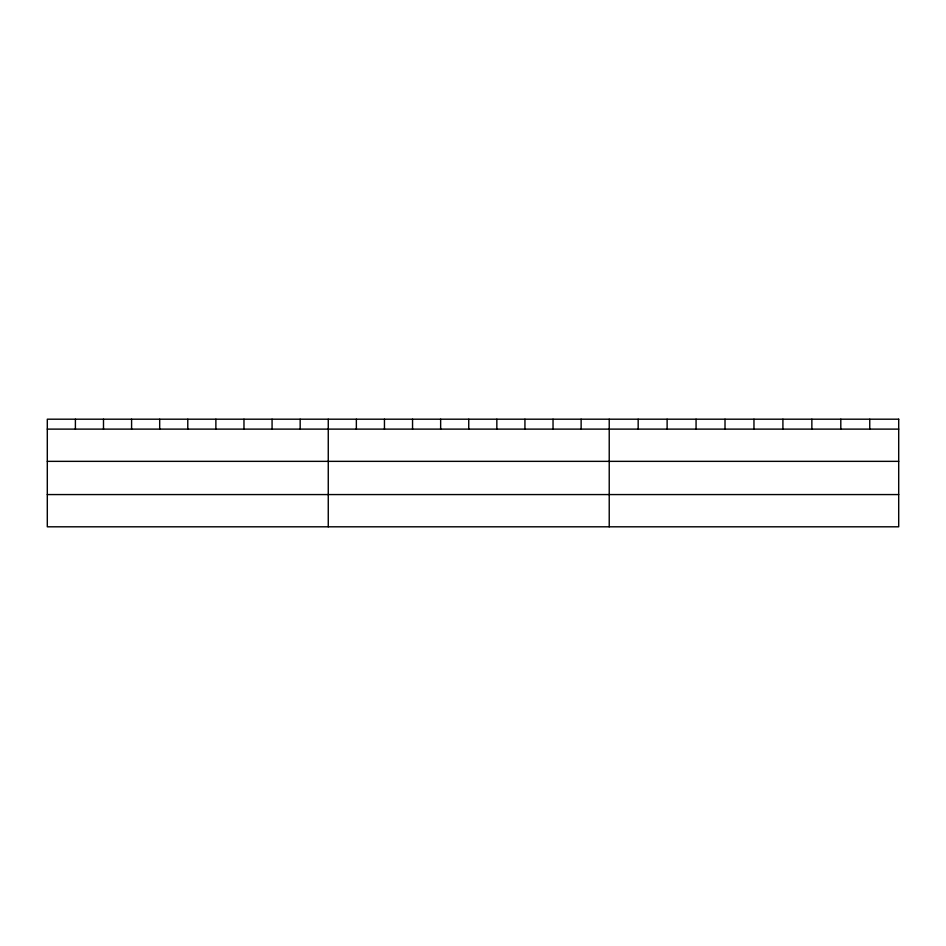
<?xml version="1.0" encoding="UTF-8"?>
<svg xmlns="http://www.w3.org/2000/svg" width="946" height="946" viewBox="0 0 946 946"><rect width="100%" height="100%" fill="white"/><g stroke="black" fill="none" stroke-linecap="round" stroke-linejoin="round"><path stroke-width="1.42" d="M47.3 429.117L898.7 429.117M47.3 461.352L898.7 461.352M47.3 494.569L898.7 494.569M869.752 419.196L869.752 429.117M840.805 419.196L840.805 429.117M811.857 419.196L811.857 429.117M782.91 419.196L782.91 429.117M753.962 419.196L753.962 429.117M725.014 419.196L725.014 429.117M696.067 419.196L696.067 429.117M667.119 419.196L667.119 429.117M638.172 419.196L638.172 429.117M609.224 419.196L609.224 526.804M581.128 419.196L581.128 429.117M553.032 419.196L553.032 429.117M524.935 419.196L524.935 429.117M496.839 419.196L496.839 429.117M468.743 419.196L468.743 429.117M440.647 419.196L440.647 429.117M412.551 419.196L412.551 429.117M384.454 419.196L384.454 429.117M356.358 419.196L356.358 429.117M328.262 419.196L328.262 526.804M300.166 419.196L300.166 429.117M272.07 419.196L272.07 429.117M243.973 419.196L243.973 429.117M215.877 419.196L215.877 429.117M187.781 419.196L187.781 429.117M159.685 419.196L159.685 429.117M131.589 419.196L131.589 429.117M103.492 419.196L103.492 429.117M75.396 419.196L75.396 429.117M898.7 419.196L47.3 419.196L47.3 526.804L898.7 526.804L898.7 419.196"/></g></svg>
